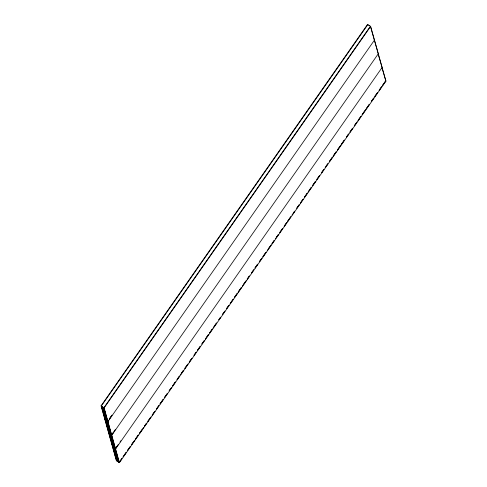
<?xml version="1.0" encoding="UTF-8"?>
<svg xmlns="http://www.w3.org/2000/svg" width="487" height="487" viewBox="0 0 487 487"><rect width="100%" height="100%" fill="white"/><g stroke="black" fill="none" stroke-linecap="round" stroke-linejoin="round"><path stroke-width="0.73" d="M101.071 405.835L367.594 24.35L370.637 26.408L385.929 81.165L119.406 462.65L116.363 460.592L101.071 405.835L104.121 407.893L119.406 462.65M103.883 407.771L370.388 26.237L378.283 53.789L111.766 435.275L108.717 433.211M104.121 407.893L370.637 26.408M109.332 418.948L111.511 415.825M107.7 421.462L108.571 420.214M109.429 418.917L112.028 415.125M111.511 435.098L115.413 429.437M113.264 432.657L111.523 435.153L108.985 433.436M115.334 448.789L118.365 444.375M120.027 441.959L120.898 440.711M115.346 448.844L117.087 446.348M121.75 458.687L119.138 462.425L116.6 460.708M122.98 456.891L126.109 452.453M127.338 450.658L130.029 446.841M131.691 444.418L133.943 441.234M135.179 439.432L138.302 435.001L135.264 439.414M139.538 433.193L142.222 429.388M144.329 426.332L146.575 423.154M147.817 421.346L150.495 417.548M152.175 415.107L154.848 411.314M156.528 408.873L158.768 405.701M160.016 403.881L163.127 399.468L160.089 403.887M164.375 397.642L167.041 393.861M169.166 390.781L170.961 388.249M172.654 385.795L175.32 382.015M177.012 379.556L179.234 376.408M181.365 373.322L183.593 370.175L180.555 374.588M184.853 368.33L187.513 364.562M191.866 358.329L189.212 362.091L191.878 358.383M194.003 355.23L195.786 352.716M197.491 350.244L200.139 346.482M206.202 337.771L208.418 334.642L205.38 339.055M209.69 332.779L212.332 329.029M214.049 326.546L216.252 323.423M218.84 319.685L220.611 317.189M224.525 311.577L222.328 314.693L224.976 311.004M230.187 303.474L232.804 299.736M234.527 297.228L237.157 293.503M238.898 291.007L241.065 287.872M243.689 284.152L245.43 281.656M249.344 276.026L247.171 279.167L249.368 276.099M253.709 269.816L251.529 272.933L253.721 269.865M255.011 267.947L257.623 264.173M259.37 261.714L261.543 258.56M265.902 252.327L262.852 256.722L265.914 252.412M268.514 248.62L269.822 246.708M271.996 243.634L274.181 240.475M276.354 237.4L278.101 234.862M279.836 232.415L282.46 228.622M284.189 226.181L286.38 223.009M287.677 221.195L290.739 216.776M293.338 213.093L294.659 211.163M296.82 208.101L299.018 204.924M301.173 201.868L302.938 199.311M304.661 196.882L307.297 193.071M309.014 190.648L311.217 187.458M312.496 185.663L315.576 181.225M316.854 179.429L319.496 175.612M321.645 172.575L323.855 169.373M325.998 166.341L327.775 163.76M329.48 161.355L332.134 157.526M333.839 155.122L336.054 151.907M337.321 150.136L340.413 145.674M341.673 143.902L344.333 140.061M346.464 137.042L348.692 133.822M349.946 132.056L352.612 128.209M356.971 121.975L354.305 125.823L356.496 122.761M358.657 119.589L360.891 116.363M362.145 114.603L365.25 110.123M366.498 108.37L369.17 104.51M371.289 101.515L373.529 98.271M377.449 92.658L374.771 96.523L377.401 92.84M379.13 90.296L381.808 86.424M382.612 85.304L385.247 81.53M121.768 458.736L119.157 462.48L103.865 407.722M123.942 455.619L126.121 452.502M127.43 450.633L130.041 446.896M131.782 444.4L134.394 440.662M139.623 433.18L143.543 427.574M144.414 426.326L146.587 423.209M147.896 421.34L150.946 416.975M152.248 415.107L154.866 411.363M156.607 408.873L158.786 405.756M164.448 397.654L167.059 393.91M169.233 390.793L171.412 387.676M172.721 385.807L175.332 382.07M177.073 379.574L179.685 375.836M184.914 368.355L187.964 363.99M194.057 355.267L196.237 352.15M197.539 350.275L200.157 346.537M209.739 332.822L212.35 329.084M213.221 327.836L216.703 322.851M218.882 319.734L220.623 317.238M230.205 303.529L233.255 299.164M234.557 297.295L237.169 293.551M238.046 292.31L241.528 287.318M242.398 286.076L246.319 280.463M255.03 267.996L257.641 264.258M259.382 261.762L261.994 258.025M267.223 250.543L271.137 244.931M272.014 243.689L274.187 240.572M275.496 238.697L278.546 234.338M279.848 232.469L282.46 228.726M284.207 226.236L286.819 222.492M287.689 221.244L290.739 216.885M292.042 215.011L294.659 211.273M296.833 208.156L299.012 205.039M300.321 203.17L302.932 199.427M304.673 196.937L307.285 193.199M308.155 191.951L311.205 187.586M312.514 185.717L315.558 181.353M316.867 179.484L319.478 175.74M321.657 172.623L323.837 169.506M325.139 167.638L327.751 163.9M329.498 161.404L332.11 157.666M332.98 156.418L336.03 152.054M337.333 150.185L339.95 146.447M340.821 145.199L344.303 140.213M346.482 137.097L348.223 134.601M349.964 132.111L352.576 128.367M357.805 120.892L360.849 116.527M362.158 114.658L364.769 110.914M365.64 109.666L369.128 104.681M371.301 101.564L373.919 97.826M379.142 90.345L381.321 87.228M382.624 85.359L385.235 81.621M102.337 406.834L103.049 407.503L102.386 406.901M103.019 409.269L103.64 409.713L103.061 409.336M104.833 414.066L104.261 413.627L104.863 414.066M104.991 416.342L105.709 417.012L105.04 416.415M105.509 416.501L104.924 416.093L105.21 416.221M105.673 418.777L106.276 419.051L106.002 418.796M108.406 427.665C109.465 428.523 107.164 426.959 108.68 427.763M108.437 428.67C109.764 429.424 108.108 428.633 108.729 429.102M109.368 430.185L108.644 429.522L109.362 430.198M109.118 431.105L109.739 431.555L109.125 431.141M110.281 435.287L110.914 435.725M110.878 435.731L110.293 435.323M111.255 437.089L110.567 436.431L111.292 437.082M111.334 438.16L111.042 438.002L111.669 438.44M111.718 438.726L111.146 438.294L111.748 438.726M112.016 439.804C110.841 439.116 112.327 439.84 111.748 439.377M112.12 440.096L111.529 439.651L112.126 440.084M112.394 441.161L111.712 440.498L112.077 440.82M112.223 441.356C113.258 442.196 110.987 440.65 112.509 441.441M112.26 442.36L112.887 442.799M112.473 442.239L112.801 442.525M112.856 442.805L112.266 442.397M114.104 448.977L114.731 449.416L114.098 448.984M114.177 449.27C115.486 449.976 113.812 449.191 114.482 449.69M114.488 450.335L115.115 450.773L114.482 450.347M114.561 450.615L115.279 451.291L114.555 450.627M114.865 451.692L115.492 452.131L114.859 451.705M114.938 451.985L115.571 452.417M115.565 452.423L114.95 452.009M115.316 453.342L115.949 453.774L115.65 453.622M115.699 454.694L116.326 455.138L116.076 454.907M116.247 454.858L115.535 454.188L115.9 454.511M116.381 457.129L117.002 457.573L116.29 456.903L116.99 457.39L116.655 457.226M103.725 410.644C103.682 410.742 103.828 411.113 103.688 410.784M104.748 414.808C105.009 415.326 104.687 414.285 104.827 414.857M109.605 431.732C109.429 431.269 109.685 432.261 109.526 431.677M109.983 433.089C109.819 432.645 110.025 433.594 109.904 433.034M116.369 455.923C116.04 455.436 116.496 456.216 116.247 456.002M105.192 416.16C105.941 416.47 103.975 415.289 105.545 416.501M107.25 423.526C107.298 423.24 107.28 423.952 107.268 423.587M107.627 424.889C107.676 424.597 107.639 425.297 107.645 424.944M110.689 435.859C110.786 435.603 110.671 436.255 110.707 435.92M111.073 437.216C111.06 436.888 111.182 437.697 111.091 437.277M111.316 438.105C112.107 438.44 110.038 437.186 111.657 438.416M112.838 443.535C112.783 443.133 112.881 443.937 112.85 443.596M112.984 444.071L112.649 443.907L113.349 444.394L112.631 443.73L113.252 444.132M113.349 445.368C113.392 445.075 113.392 445.794 113.361 445.428M115.669 453.683C114.895 453.348 116.91 454.578 115.334 453.367M374.205 39.928L374.46 40.098L107.944 421.584L104.894 419.52M385.929 81.165L382.052 68.028M101.722 407.418L104.261 409.135M102.1 408.776L104.638 410.492M102.477 410.133L105.015 411.85M102.86 411.491L105.399 413.207M103.238 412.848L105.776 414.565M103.615 414.206L106.154 415.922M103.999 415.569L106.537 417.286M104.376 416.927L106.915 418.643M104.754 418.284L107.292 420.001M105.131 419.642L107.676 421.358M105.545 421.103L108.084 422.819M105.922 422.46L108.461 424.177M106.3 423.824L108.838 425.541M106.677 425.181L109.222 426.898M107.061 426.539L109.599 428.256M107.438 427.896L109.977 429.613M107.816 429.254L110.36 430.971M108.199 430.611L110.738 432.328M108.577 431.975L111.115 433.692M109.362 434.794L111.907 436.51M109.745 436.151L112.284 437.868M110.123 437.509L112.661 439.225M110.5 438.872L113.039 440.589M110.884 440.23L113.422 441.946M111.261 441.587L113.8 443.304M111.639 442.945L114.177 444.661M112.022 444.302L114.561 446.019M112.4 445.66L114.938 447.376M112.54 446.902L115.583 448.959L382.106 67.48L378.229 54.337M113.185 448.484L115.723 450.201M113.568 449.842L116.107 451.559M113.946 451.199L116.484 452.916M114.323 452.557L116.862 454.274M114.701 453.914L117.245 455.631M115.084 455.278L117.623 456.995M115.462 456.636L118 458.352M115.839 457.993L118.384 459.71M116.223 459.351L118.761 461.067M369.231 25.567L368.86 25.348L369.103 25.58M103.676 410.724L103.299 410.413L103.579 410.657M104.054 412.081C103.743 411.503 104.449 412.726 104.072 412.142M105.947 418.875L105.582 418.552L105.856 418.808M105.965 418.936L106.294 419.222L105.722 418.844M106.33 420.232C106.008 419.642 106.702 420.871 106.349 420.293M108.388 427.604L108.084 427.318L108.686 427.75M108.765 428.962L108.449 428.706M108.784 429.023L109.149 429.345L108.875 429.09M111.7 439.463L111.328 439.14L111.608 439.396M111.712 439.524L112.053 439.804M112.095 440.881L112.43 441.161M112.211 441.295L111.882 441.003L112.126 441.234M112.454 442.178C112.034 441.672 112.917 442.47 112.424 442.312M114.512 449.55L114.195 449.294M114.53 449.611L114.895 449.933L114.622 449.671M115.918 454.572L116.253 454.852M116.789 457.701C116.442 457.135 117.16 458.358 116.807 457.762M104.23 412.483C104.054 412.781 104.443 412.708 104.102 412.495M104.535 413.56C105.289 414.236 103.682 412.921 104.401 413.573M107.925 426.186C107.213 425.516 108.796 426.862 108.053 426.174M108.351 427.251C109.112 427.921 107.505 426.612 108.224 427.263M367.862 24.575L101.326 406.006L116.612 460.763M102.55 407.686L103.262 408.356L102.58 407.692M102.739 408.362L103.433 408.861L102.739 408.362M103.116 409.725L103.81 410.218L103.116 409.725M103.5 411.083L104.188 411.582L103.5 411.083M104.066 413.116L104.76 413.615L104.096 413.122M104.255 413.798L104.949 414.297L104.285 413.804M104.632 415.155L105.326 415.654L104.662 415.161M105.204 417.195L105.916 417.864L105.235 417.201M105.393 417.87L106.087 418.37L105.423 417.883M105.77 419.234L106.464 419.733L105.801 419.24M106.178 420.695L106.872 421.194L106.178 420.695M106.373 421.377L107.085 422.046L106.403 421.383M106.562 422.052L107.256 422.552L106.562 422.052M106.75 422.734L107.463 423.404L106.75 422.734M107.128 424.092L107.84 424.761L107.158 424.098M107.511 425.449L108.199 425.948L107.542 425.455M107.7 426.131L108.388 426.63L107.7 426.131M107.889 426.807L108.583 427.306L107.919 426.813M108.266 428.164L108.978 428.84L108.297 428.17M108.838 430.204L109.526 430.703L108.838 430.204M109.405 432.243L110.117 432.913L109.435 432.249M109.782 433.6L110.476 434.1L109.812 433.607M110.001 434.386L110.695 434.885L110.032 434.392M112.278 442.537L112.972 443.036L112.308 442.543M112.85 444.57L113.562 445.246L112.85 444.57M113.228 445.934L113.94 446.603L113.258 445.94M113.416 446.609L114.11 447.109L113.416 446.609M113.605 447.291L114.299 447.79L113.635 447.297M113.824 448.07L114.518 448.57L113.824 448.07M115.151 452.831L115.869 453.488L115.151 452.831M115.723 454.864L116.417 455.363L115.754 454.87M116.101 456.222L116.795 456.721L116.131 456.228M116.667 458.261L117.391 458.924L116.667 458.261M116.862 458.943L117.55 459.442L116.892 458.949M117.05 459.618L117.769 460.282L117.05 459.618M117.239 460.3L117.933 460.799L117.27 460.306M117.428 460.976L118.146 461.639L117.428 460.976M204.059 340.876L201.849 344.005L204.077 340.924M228.884 305.343L226.686 308.454L228.896 305.398M107.627 425.681L108.224 426.119L107.627 425.681M109.904 433.832L110.5 434.27L109.904 433.832M110.007 434.215L110.604 434.66L110.007 434.215M113.727 447.516L114.317 447.961L113.769 447.541M113.83 447.906L114.427 448.35L113.83 447.906M116.107 456.057L116.703 456.502L116.107 456.057"/></g></svg>
